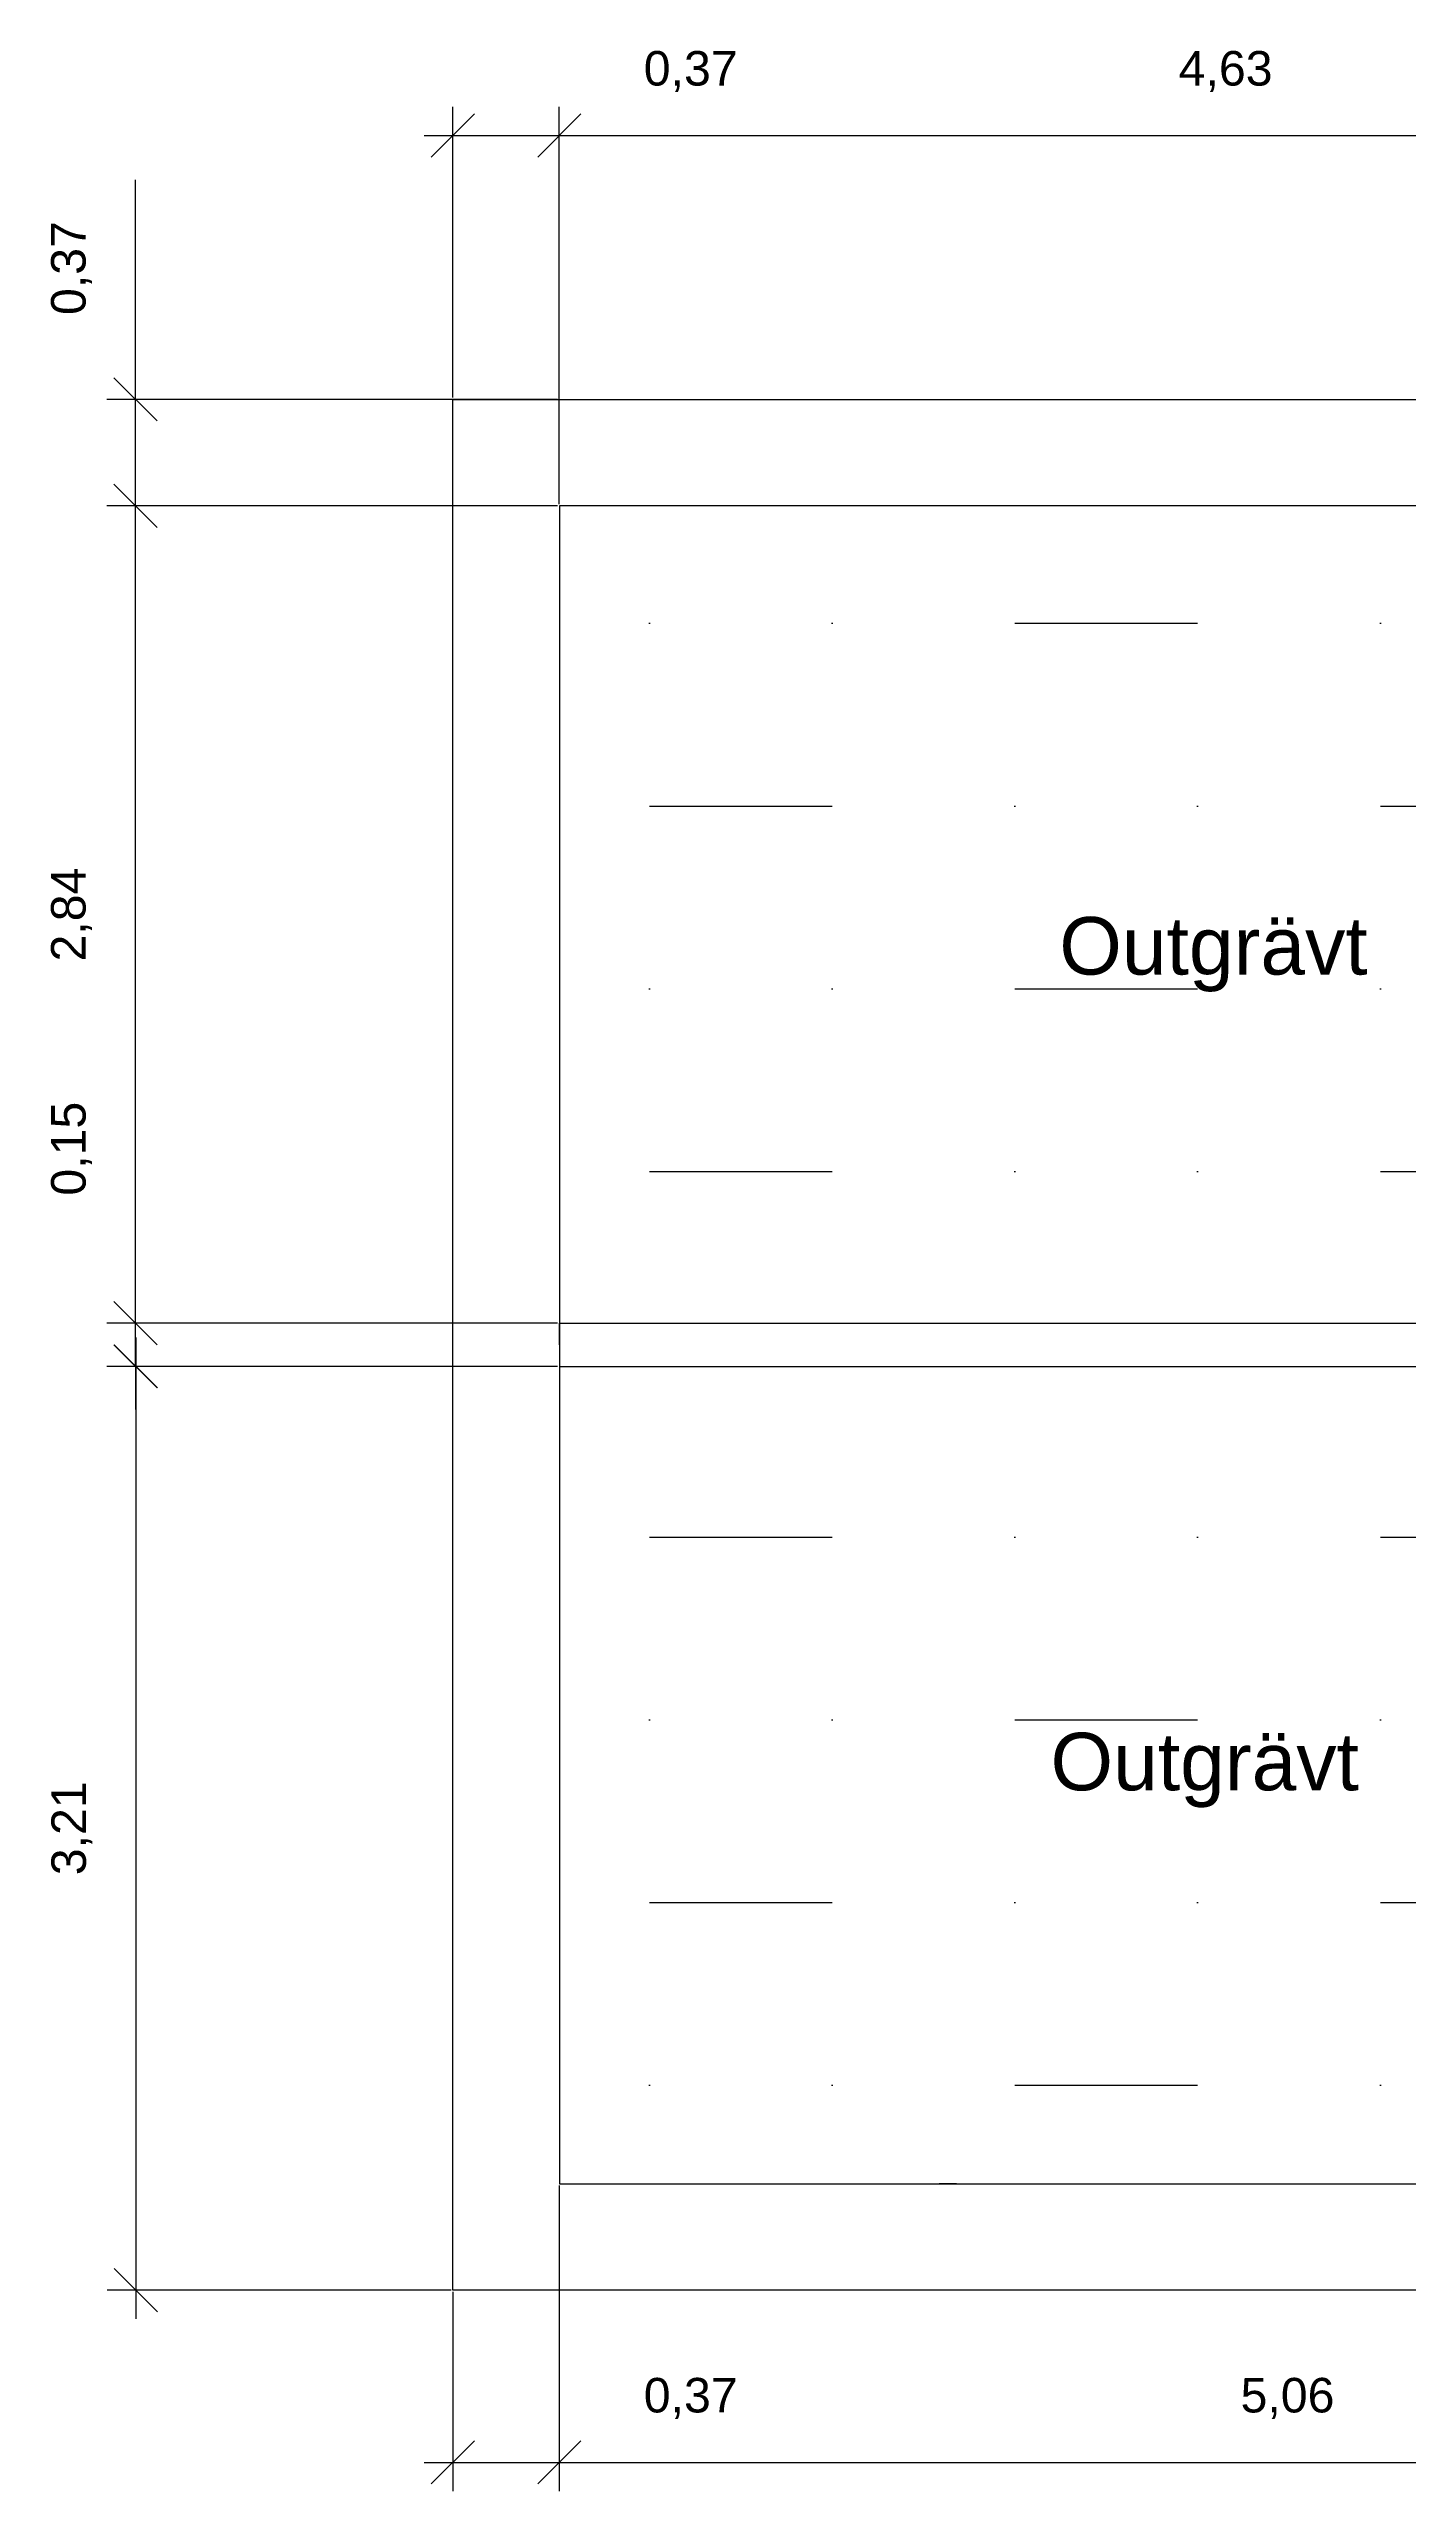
# Model space of a CAD drawing. Header units: millimetres. Extents: x -6247 to 53319, y -9113 to 41204.
# Drawn here: x 5535 to 10254, y 3131 to 11618 of the extents above; entities that cross this region are included whole.
import ezdxf

# ---------------------------------------------------------------- set-up
doc = ezdxf.new("R2010")
doc.units = ezdxf.units.MM
doc.styles.get("Standard").update_dxf_attribs({"font": 'Arial.ttf', "height": 120})
doc.dimstyles.new('ISO-25', dxfattribs={"dimscale": 10, "dimtxt": 2.5, "dimasz": 15, "dimexe": 10, "dimexo": 0.625, "dimgap": 15, "dimtad": 1, "dimlfac": 0.001, "dimtxsty": 'Standard', "dimblk": 'OBLIQUE', "dimblk1": 'OBLIQUE', "dimblk2": 'OBLIQUE', "dimcen": 20, "dimdle": 10, "dimadec": 0, "dimazin": 0, "dimtfac": 1, "dimtmove": 0, "dimatfit": 3, "dimldrblk": 'OPEN90', "dimfxl": 1, "dimarcsym": 0})

# ---------------------------------------------------------------- blocks, each defined once
blk = doc.blocks.new('_Oblique')
at = {"color": 0, "linetype": 'ByBlock', "lineweight": -2}
blk.add_line((-0.5, -0.5), (0.5, 0.5), dxfattribs=at)
blk = doc.blocks.new('*D15')
at = {"color": 0, "lineweight": -2, "transparency": 16777216}
for p, q in [((5836.9, 7139.5), (5836.9, 3729.5)), ((7302, 7039.5), (5736.9, 7039.5)), ((6932, 3829.5), (5736.9, 3829.5))]:
    blk.add_line(p, q, dxfattribs=at)
at = {"layer": 'Defpoints', "color": 0, "transparency": 16777216}
for p in [(7308.2, 7039.5), (5836.9, 3829.5), (6938.2, 3829.5)]:
    blk.add_point(p, dxfattribs=at)
at = {"color": 0, "lineweight": -2, "transparency": 16777216, "xscale": 150, "yscale": 150, "zscale": 150}
for p, rotation in [((5836.9, 7039.5), 90), ((5836.9, 3829.5), 270)]:
    blk.add_blockref('_Oblique', p, dxfattribs=dict(at, rotation=rotation))
at = {"color": 0, "transparency": 16777216, "insert": (5614.6, 5434.5), "char_height": 120, "attachment_point": 5, "rotation": 90}
blk.add_mtext('3,21', dxfattribs=at)
blk = doc.blocks.new('_Open90')
at = {"color": 0, "linetype": 'ByBlock', "lineweight": -2}
for p, q in [((0, 0), (-1, 0)), ((-0.5, 0.5), (0, 0)), ((0, 0), (-0.5, -0.5))]:
    blk.add_line(p, q, dxfattribs=at)
blk = doc.blocks.new('*D63')
at = {"color": 0, "lineweight": -2, "transparency": 16777216}
for p, q in [((7308.2, 4193.2), (7308.2, 3131.1)), ((6938.2, 3823.2), (6938.2, 3131.1)), ((6838.2, 3231.1), (7308.2, 3231.1)), ((7308.2, 3231.1), (8070.9, 3231.1))]:
    blk.add_line(p, q, dxfattribs=at)
at = {"layer": 'Defpoints', "color": 0, "transparency": 16777216}
for p in [(7308.2, 4199.5), (6938.2, 3829.5), (7308.2, 3231.1)]:
    blk.add_point(p, dxfattribs=at)
at = {"color": 0, "lineweight": -2, "transparency": 16777216, "xscale": 150, "yscale": 150, "zscale": 150, "rotation": 180}
blk.add_blockref('_Oblique', (6938.2, 3231.1), dxfattribs=at)
at = {"color": 0, "lineweight": -2, "transparency": 16777216, "xscale": 150, "yscale": 150, "zscale": 150}
blk.add_blockref('_Oblique', (7308.2, 3231.1), dxfattribs=at)
at = {"color": 0, "transparency": 16777216, "insert": (7764.6, 3453.4), "char_height": 120, "attachment_point": 5}
blk.add_mtext('0,37', dxfattribs=at)
blk = doc.blocks.new('*D64')
at = {"color": 0, "lineweight": -2, "transparency": 16777216}
for p, q in [((7308.2, 3823.2), (7308.2, 3131.1)), ((12368.2, 3823.2), (12368.2, 3131.1)), ((7208.2, 3231.1), (12468.2, 3231.1))]:
    blk.add_line(p, q, dxfattribs=at)
at = {"layer": 'Defpoints', "color": 0, "transparency": 16777216}
for p in [(7308.2, 3829.5), (12368.2, 3829.5), (12368.2, 3231.1)]:
    blk.add_point(p, dxfattribs=at)
at = {"color": 0, "lineweight": -2, "transparency": 16777216, "xscale": 150, "yscale": 150, "zscale": 150, "rotation": 180}
blk.add_blockref('_Oblique', (7308.2, 3231.1), dxfattribs=at)
at = {"color": 0, "lineweight": -2, "transparency": 16777216, "xscale": 150, "yscale": 150, "zscale": 150}
blk.add_blockref('_Oblique', (12368.2, 3231.1), dxfattribs=at)
at = {"color": 0, "transparency": 16777216, "insert": (9838.2, 3453.4), "char_height": 120, "attachment_point": 5}
blk.add_mtext('5,06', dxfattribs=at)
blk = doc.blocks.new('*D73')
at = {"color": 0, "lineweight": -2, "transparency": 16777216}
for p, q in [((5835.8, 7189.5), (5835.8, 8102.1)), ((7302, 7189.5), (5735.8, 7189.5)), ((5835.8, 7039.5), (5835.8, 7189.5)), ((7302, 7039.5), (5735.8, 7039.5)), ((5835.8, 7039.5), (5835.8, 6889.5))]:
    blk.add_line(p, q, dxfattribs=at)
at = {"layer": 'Defpoints', "color": 0, "transparency": 16777216}
for p in [(5835.8, 7189.5), (7308.2, 7189.5), (7308.2, 7039.5)]:
    blk.add_point(p, dxfattribs=at)
at = {"color": 0, "lineweight": -2, "transparency": 16777216, "xscale": 150, "yscale": 150, "zscale": 150}
for p, rotation in [((5835.8, 7189.5), 270), ((5835.8, 7039.5), 90)]:
    blk.add_blockref('_Oblique', p, dxfattribs=dict(at, rotation=rotation))
at = {"color": 0, "transparency": 16777216, "insert": (5613.5, 7795.8), "char_height": 120, "attachment_point": 5, "rotation": 90}
blk.add_mtext('0,15', dxfattribs=at)
blk = doc.blocks.new('*D74')
at = {"color": 0, "lineweight": -2, "transparency": 16777216}
for p, q in [((5835.6, 7089.5), (5835.6, 10129.5)), ((7302, 10029.5), (5735.6, 10029.5)), ((7302, 7189.5), (5735.6, 7189.5))]:
    blk.add_line(p, q, dxfattribs=at)
at = {"layer": 'Defpoints', "color": 0, "transparency": 16777216}
for p in [(5835.6, 10029.5), (7308.2, 10029.5), (7308.2, 7189.5)]:
    blk.add_point(p, dxfattribs=at)
at = {"color": 0, "lineweight": -2, "transparency": 16777216, "xscale": 150, "yscale": 150, "zscale": 150}
for p, rotation in [((5835.6, 10029.5), 90), ((5835.6, 7189.5), 270)]:
    blk.add_blockref('_Oblique', p, dxfattribs=dict(at, rotation=rotation))
at = {"color": 0, "transparency": 16777216, "insert": (5613.3, 8609.5), "char_height": 120, "attachment_point": 5, "rotation": 90}
blk.add_mtext('2,84', dxfattribs=at)
blk = doc.blocks.new('*D75')
at = {"color": 0, "lineweight": -2, "transparency": 16777216}
for p, q in [((5835.7, 10399.5), (5835.7, 11162.1)), ((7302, 10399.5), (5735.7, 10399.5)), ((5835.7, 9929.5), (5835.7, 10399.5)), ((7302, 10029.5), (5735.7, 10029.5))]:
    blk.add_line(p, q, dxfattribs=at)
at = {"layer": 'Defpoints', "color": 0, "transparency": 16777216}
for p in [(5835.7, 10399.5), (7308.2, 10399.5), (7308.2, 10029.5)]:
    blk.add_point(p, dxfattribs=at)
at = {"color": 0, "lineweight": -2, "transparency": 16777216, "xscale": 150, "yscale": 150, "zscale": 150}
for p, rotation in [((5835.7, 10399.5), 90), ((5835.7, 10029.5), 270)]:
    blk.add_blockref('_Oblique', p, dxfattribs=dict(at, rotation=rotation))
at = {"color": 0, "transparency": 16777216, "insert": (5613.4, 10855.8), "char_height": 120, "attachment_point": 5, "rotation": 90}
blk.add_mtext('0,37', dxfattribs=at)
blk = doc.blocks.new('*D76')
at = {"color": 0, "lineweight": -2, "transparency": 16777216}
for p, q in [((6938.2, 10405.7), (6938.2, 11416.6)), ((7308.2, 10035.7), (7308.2, 11416.6)), ((6838.2, 11316.6), (7308.2, 11316.6)), ((7308.2, 11316.6), (8070.9, 11316.6))]:
    blk.add_line(p, q, dxfattribs=at)
at = {"layer": 'Defpoints', "color": 0, "transparency": 16777216}
for p in [(7308.2, 11316.6), (6938.2, 10399.5), (7308.2, 10029.5)]:
    blk.add_point(p, dxfattribs=at)
at = {"color": 0, "lineweight": -2, "transparency": 16777216, "xscale": 150, "yscale": 150, "zscale": 150, "rotation": 180}
blk.add_blockref('_Oblique', (6938.2, 11316.6), dxfattribs=at)
at = {"color": 0, "lineweight": -2, "transparency": 16777216, "xscale": 150, "yscale": 150, "zscale": 150}
blk.add_blockref('_Oblique', (7308.2, 11316.6), dxfattribs=at)
at = {"color": 0, "transparency": 16777216, "insert": (7764.6, 11538.8), "char_height": 120, "attachment_point": 5}
blk.add_mtext('0,37', dxfattribs=at)
blk = doc.blocks.new('*D77')
at = {"color": 0, "lineweight": -2, "transparency": 16777216}
for p, q in [((7308.2, 10405.7), (7308.2, 11416.6)), ((11938.2, 10035.7), (11938.2, 11416.6)), ((7208.2, 11316.6), (12038.2, 11316.6))]:
    blk.add_line(p, q, dxfattribs=at)
at = {"layer": 'Defpoints', "color": 0, "transparency": 16777216}
for p in [(11938.2, 11316.6), (7308.2, 10399.5), (11938.2, 10029.5)]:
    blk.add_point(p, dxfattribs=at)
at = {"color": 0, "lineweight": -2, "transparency": 16777216, "xscale": 150, "yscale": 150, "zscale": 150, "rotation": 180}
blk.add_blockref('_Oblique', (7308.2, 11316.6), dxfattribs=at)
at = {"color": 0, "lineweight": -2, "transparency": 16777216, "xscale": 150, "yscale": 150, "zscale": 150}
blk.add_blockref('_Oblique', (11938.2, 11316.6), dxfattribs=at)
at = {"color": 0, "transparency": 16777216, "insert": (9623.2, 11538.8), "char_height": 120, "attachment_point": 5}
blk.add_mtext('4,63', dxfattribs=at)

msp = doc.modelspace()

# ---------------------------------------------------------------- hatches: boundary and pattern name
h = msp.add_hatch()
h.set_pattern_fill('MUDST', color=256, scale=100)
h.set_pattern_definition([(0, (0, 12795.54), (1270, 635), [635, -635, 0, -635, 0, -635])])
h.paths.add_polyline_path([(7308.249, 10029.458), (7308.249, 7189.458), (11938.249, 7189.458), (11938.249, 10029.458)])
h.paths.add_polyline_path([(7308.249, 4199.458), (8688.249, 4199.458), (11938.249, 4199.458), (11938.249, 7039.458), (7308.249, 7039.458)])
h.paths.add_polyline_path([(8980.566, 8278.77), (10177.019, 8278.77), (10177.019, 8667.583), (8980.566, 8667.583)], flags=24)
h.paths.add_polyline_path([(8950.067, 5444.256), (10146.52, 5444.256), (10146.52, 5833.069), (8950.067, 5833.069)], flags=24)

# ---------------------------------------------------------------- linework, layer by layer
for p, q in [((11938.249, 10029.458), (7308.249, 10029.458)), ((7308.249, 10029.458), (7308.249, 4199.458)), ((7308.249, 7114.458), (7308.249, 7189.458)), ((7308.249, 7189.458), (11938.249, 7189.458)), ((7308.249, 7189.458), (7308.249, 7119.458)), ((7308.249, 7149.458), (7308.249, 7114.458)), ((7308.249, 7114.458), (7308.249, 7039.458)), ((7308.249, 7039.458), (11938.249, 7039.458)), ((7308.249, 5029.458), (7308.249, 4969.458)), ((7308.249, 4199.458), (8688.249, 4199.458)), ((8688.249, 4199.458), (8628.249, 4199.458)), ((8688.249, 4199.458), (11938.249, 4199.458))]:
    msp.add_line(p, q)
for points in [[(6938.249, 9699.458), (6938.249, 10399.458), (15028.249, 10399.458)], [(8688.249, 3829.458), (6938.249, 3829.458), (6938.249, 9699.458)], [(12368.249, 3829.458), (8688.249, 3829.458)]]:
    msp.add_lwpolyline(points)

# ---------------------------------------------------------------- texts
for p in [(9045.368, 8400.871), (9014.869, 5566.357)]:
    msp.add_text('Outgrävt', height=200).set_placement(p)

# ---------------------------------------------------------------- dimensions: what is measured, and where the dimension line sits
for base, p1, p2, picture, middle in [((7308.249, 11316.554), (6938.249, 10399.458), (7308.249, 10029.458), '*D76', (7764.593, 11538.832)), ((11938.249, 11316.554), (7308.249, 10399.458), (11938.249, 10029.458), '*D77', (9623.249, 11538.832)), ((7308.249, 3231.104), (6938.249, 3829.458), (7308.249, 4199.458), '*D63', (7764.593, 3453.382)), ((12368.249, 3231.104), (7308.249, 3829.458), (12368.249, 3829.458), '*D64', (9838.249, 3453.382))]:
    dim = msp.add_linear_dim(base=base, p1=p1, p2=p2, dimstyle='ISO-25')
    dim.commit()
    dim.dimension.update_dxf_attribs({"geometry": picture, "text_midpoint": middle})
for base, p1, p2, picture, middle in [((5835.712, 10399.458), (7308.249, 10029.458), (7308.249, 10399.458), '*D75', (5613.433, 10855.802)), ((5835.599, 10029.458), (7308.249, 7189.458), (7308.249, 10029.458), '*D74', (5613.321, 8609.458)), ((5835.802, 7189.458), (7308.249, 7039.458), (7308.249, 7189.458), '*D73', (5613.524, 7795.802)), ((5836.909, 3829.458), (7308.249, 7039.458), (6938.249, 3829.458), '*D15', (5614.631, 5434.458))]:
    dim = msp.add_linear_dim(base=base, p1=p1, p2=p2, angle=90, dimstyle='ISO-25')
    dim.commit()
    dim.dimension.update_dxf_attribs({"geometry": picture, "text_midpoint": middle})

doc.saveas('drawing.dxf')
